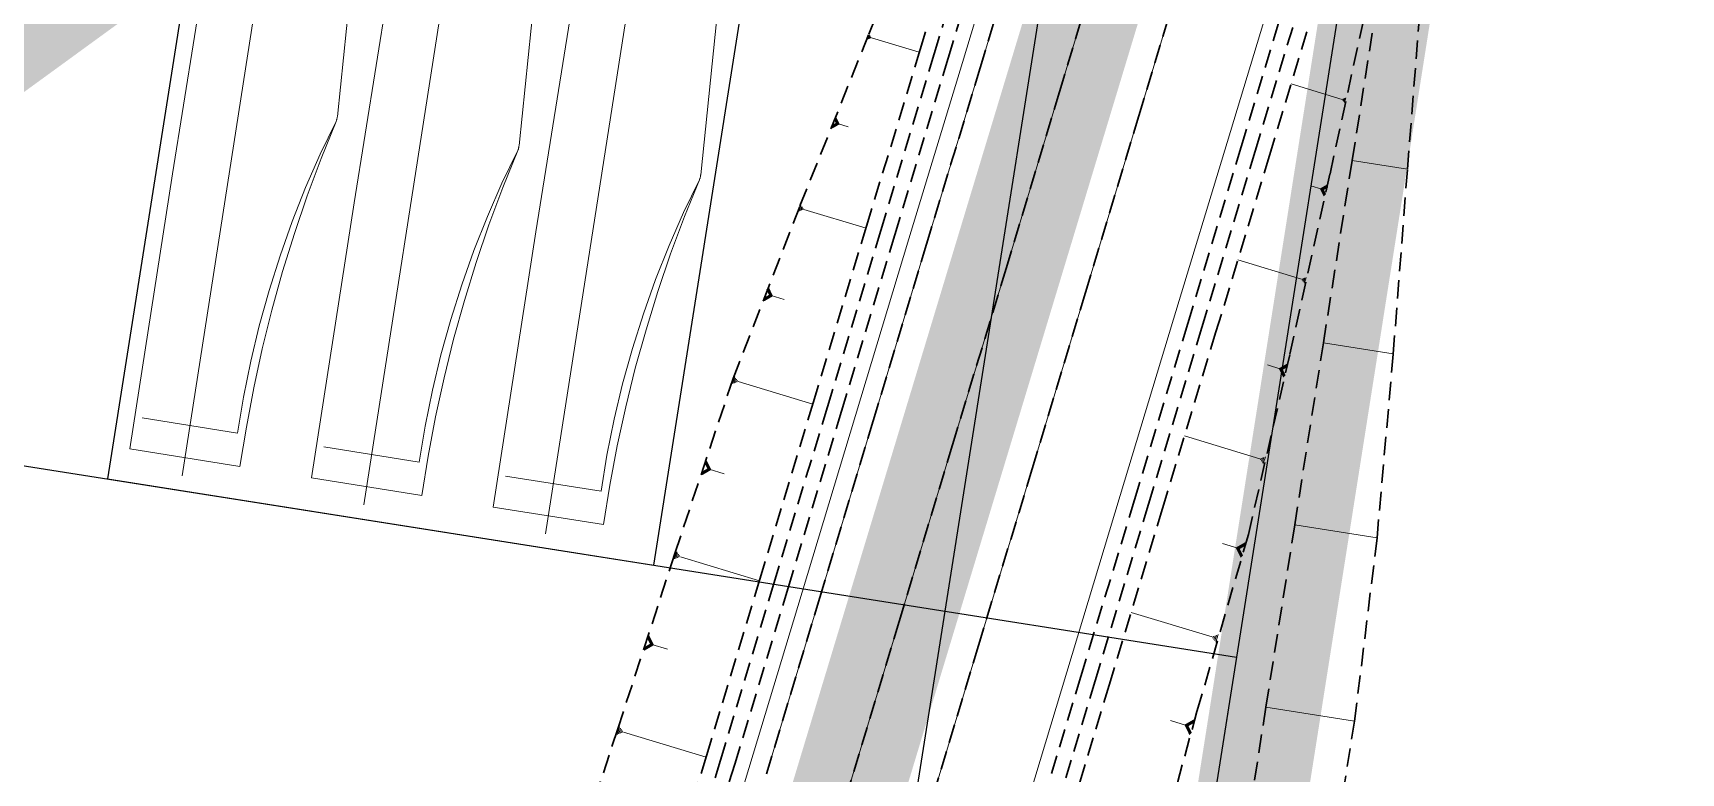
# Model space of a CAD drawing. Header units: metres. Extents: x 544752 to 548977, y 1840603 to 1844608.
# Drawn here: x 544994.06 to 545038.76, y 1843999.98 to 1844020.04 of the extents above; entities that cross this region are included whole.
import ezdxf

# ---------------------------------------------------------------- set-up
doc = ezdxf.new("R2010")
doc.units = ezdxf.units.M
doc.header["$MEASUREMENT"] = 0
doc.linetypes.add('ACAD_ISO02W100', pattern=[15, 12, -3])
doc.linetypes.add('Anordnung Grundriss$0$GESTRICHELT', pattern=[0.75, 0.5, -0.25])
doc.layers.add('C-ROAD', color=7, linetype='Continuous')
for name, color, linetype, lineweight in [('C-ROAD-CORR', 5, 'Continuous', 0), ('C-TOPO-FEAT', 94, 'Continuous', 5), ('Line5', 5, 'Continuous', 13), ('Line7', 7, 'Continuous', 20), ('Đường', 5, 'ACAD_ISO02W100', 5)]:
    doc.layers.add(name, color=color, linetype=linetype, lineweight=lineweight)

# ---------------------------------------------------------------- blocks, each defined once
blk = doc.blocks.new('TB')
at = {"layer": 'Defpoints', "color": 5, "linetype": 'Anordnung Grundriss$0$GESTRICHELT', "lineweight": 5, "ltscale": 0.2}
blk.add_circle((-0.4049538253086098, -1.769394799566726e-07), 105.7280000291212, dxfattribs=at)
blk = doc.blocks.new('FREFEWRFERWF')
at = {"layer": 'Line5', "color": 5}
for p, q in [((-1.66903406981146, -0.552696687169373), (-3.349565278273076, 70.4684576750733)), ((-12.75507202500012, -0.8150196010246873), (-14.43560326413717, 70.20613535726443)), ((-7.212053040915634, -0.6838581399060786), (-8.89258424937725, 70.33729622233659)), ((-14.24470699380618, 0.5722820931114256), (-11.33215312188258, 0.6412003692239523)), ((-8.701687991444487, 0.7034435314126313), (-5.789134148915764, 0.7723618131130934)), ((-3.158669020340312, 0.8346049841493368), (-0.2461151778115891, 0.9035232658497989)), ((-3.362343540065922, -0.07946397829800844), (-2.812244929373264e-06, 9.736698120832443e-05)), ((-14.44838150864234, -0.3417868870310485), (-11.08604075061157, -0.2622255384922028)), ((-8.905362511170097, -0.210625431034714), (-5.543021783349104, -0.1310640857554972))]:
    blk.add_line(p, q, dxfattribs=at)
at = {"layer": 'Line5', "color": 5, "flags": 128}
for points in [[(-13.97577600751538, 69.5929625662975), (-13.51127695024479, 61.83797155646607), (-13.08261348161614, 54.08091718330979), (-12.68979475862579, 46.32196505367756), (-12.33282916026656, 38.56128078699112), (-12.01172429847065, 30.79903006413952), (-11.72648704145104, 23.03537858603522), (-11.47712347662309, 15.27049208758399), (-11.26363891706569, 7.504536324646324), (-11.08603794220835, -0.2623229054734111)], [(-8.432757004280575, 69.72412343835458), (-7.968257946602535, 61.96913249930367), (-7.53959449013928, 54.21207819133997), (-7.146775769360829, 46.45312612131238), (-6.78981017426122, 38.69244191842154), (-6.468705312057864, 30.93019125238061), (-6.183468067261856, 23.16653984691948), (-5.934104503423441, 15.40165340481326), (-5.720619944797363, 7.635697712190449), (-5.543018971104175, -0.1311614527367055)], [(-2.8897380331764, 69.85528489109129), (-2.42523897549836, 62.10029395204037), (-1.996575519035105, 54.34323964407668), (-1.603756798256654, 46.58428757404909), (-1.246791203157045, 38.82360337115824), (-0.9256863409536891, 31.06135270511732), (-0.6404490961576812, 23.29770129965618), (-0.3910855323192663, 15.53281485754997), (-0.1776009736931883, 7.766859164927155), (0, 0)], [(-14.87426023866283, 69.04712659073994), (-14.9017317329417, 62.45136923948303), (-14.95250223134644, 55.85575008206069), (-15.02657110703876, 49.26035141386092), (-15.12393741810229, 42.66525555262342), (-15.24459997238591, 36.07054476439953), (-15.38855725055328, 29.47630136879161), (-15.55580746376654, 22.88260762346908), (-15.74634851206793, 16.28954582801089), (-15.96017803822178, 9.697198242414743)], [(-9.331241225474514, 69.17828746372834), (-9.358712720684707, 62.58253016741946), (-9.409483216586523, 55.98691107099876), (-9.48355208610883, 49.39151246007532), (-9.58091841021087, 42.79641664260998), (-9.701580953842495, 36.20170592423528), (-9.845538236608263, 29.60746257519349), (-10.01278844452463, 23.01376889226958), (-10.20332950324519, 16.42070714617148), (-10.41715902218129, 9.828359615057707)], [(-3.788222254370339, 69.30944891646504), (-3.815693749580532, 62.71369162015617), (-3.866464245482348, 56.11807252373546), (-3.940533115004655, 49.52267391281202), (-4.037899439106695, 42.92757809534669), (-4.15856198273832, 36.33286737697199), (-4.302519265504088, 29.7386240279302), (-4.469769473420456, 23.14493034500629), (-4.660310532141011, 16.55186859890819), (-4.87414005107712, 9.959521067794412)], [(-15.94217261654558, 9.554343368858099), (-15.94640903844265, 9.569845462217927), (-15.95009477197891, 9.5854876562953), (-15.95322519348701, 9.601250366307795), (-15.95579641411314, 9.61711389804259), (-15.95780519233085, 9.633058425504714), (-15.95924902893603, 9.649064000695944), (-15.96012612176128, 9.66511061321944), (-15.96043536160141, 9.681178212165833), (-15.96017637924524, 9.697246704716235)], [(-10.3991535991081, 9.685504743363708), (-10.4033900234499, 9.701006836723536), (-10.40707576210843, 9.716649029869586), (-10.4102061848389, 9.73241173895076), (-10.41277739533689, 9.748275270685554), (-10.41478617751272, 9.76421979861334), (-10.41623001662083, 9.780225373338908), (-10.41710711072665, 9.796271986328065), (-10.41741635435028, 9.812339585274458), (-10.41715736448532, 9.828408078290522)], [(-10.39915226155426, 9.685500192455947), (-10.10062532871962, 8.610758539754897), (-9.83477348118322, 7.527471520937979), (-9.601840451708995, 6.436632332857698), (-9.40203979780199, 5.339241044130176), (-9.235554690356366, 4.236303757410496), (-9.102537772385404, 3.128831678535789), (-9.003110999823548, 2.017840120475739), (-8.937365520687308, 0.9043476679362357), (-8.905361614655703, -0.2106248163618147)], [(-10.39915210526669, 9.685500795952976), (-10.05781412485521, 8.723544820211828), (-9.753803152067121, 7.749148481059819), (-9.487570907745976, 6.763759579509497), (-9.259512979828287, 5.768842266872525), (-9.069968217751011, 4.765874838922173), (-8.919218269060366, 3.75634756591171), (-8.807487115904223, 2.741760454140604), (-8.734940790920518, 1.723621033597738), (-8.701687070948537, 0.7034421167336404)], [(-4.856134628003929, 9.816666196100414), (-4.860371052345727, 9.832168289460242), (-4.864056791004259, 9.847810482606292), (-4.867187213734724, 9.863573191687465), (-4.869758424232714, 9.879436723422259), (-4.871767206408549, 9.895381251350045), (-4.873211045516655, 9.911386826075613), (-4.874088139622472, 9.927433439064771), (-4.874397383246105, 9.943501038011163), (-4.874138393381145, 9.959569531027228)], [(-4.856133290450089, 9.816661645192653), (-4.557606357615441, 8.741919992491603), (-4.291754510079045, 7.658632973674685), (-4.05882148060482, 6.567793785594404), (-3.859020826697815, 5.470402496866882), (-3.692535719252191, 4.367465210147202), (-3.559518801281229, 3.259993131272495), (-3.460092028719373, 2.149001573212445), (-3.394346549583133, 1.035509120672941), (-3.362342643551528, -0.0794633636251092)], [(-4.856133134162519, 9.816662248689681), (-4.514795153751038, 8.854706272948533), (-4.210784180962946, 7.880309933796525), (-3.944551936641801, 6.894921032246202), (-3.716494008724112, 5.900003719609231), (-3.526949246646836, 4.897036291658878), (-3.376199297956191, 3.887509018648416), (-3.264468144800048, 2.872921906877309), (-3.191921819816343, 1.854782486334443), (-3.158668099844363, 0.834603569470346)], [(-15.94217128161108, 9.554338827729225), (-15.64364434283925, 8.479597159195691), (-15.37779248919105, 7.396310129668564), (-15.14485945715569, 6.30547092622146), (-14.94505879015196, 5.208079637028277), (-14.77857369295089, 4.105142345651984), (-14.6455567717785, 2.997670247685164), (-14.54612999764504, 1.886678685899824), (-14.48038451845059, 0.7731862245127559), (-14.44838061218616, -0.3417862723581493)], [(-15.94217112398474, 9.554339420981705), (-15.60083313891664, 8.592383441980928), (-15.29682215570938, 7.617987094447017), (-15.03058990993304, 6.632598181255162), (-14.80253198416904, 5.637680852320045), (-14.61298722168431, 4.634713425301015), (-14.46223726955941, 3.625186139252037), (-14.35050612228224, 2.610599020496011), (-14.2779597871704, 1.592459599021822), (-14.24470606318209, 0.5722806677222252)]]:
    blk.add_lwpolyline(points, dxfattribs=at)
at = {"layer": 'Line7', "color": 7}
for p, q in [((-11.32252034853445, 9.734699061140418), (-11.32252203376265, 9.73477488849312)), ((-11.32229405437829, 9.73474230337888), (-11.32252203376265, 9.73477488849312)), ((-11.32252034853445, 9.734699061140418), (-11.32229395431932, 9.734742403496057)), ((-10.41385272104526, 9.756238238420337), (-10.41362453898182, 9.756205854937434)), ((-10.41362643585308, 9.75628148112446), (-10.41385262086987, 9.756238339468837)), ((-10.41362643585308, 9.75628148112446), (-10.41362453898182, 9.756205854937434)), ((-5.77950136718573, 9.865860433317721), (-5.779503061203286, 9.865936261136085)), ((-5.779275079315994, 9.865903666242957), (-5.779503061203286, 9.865936261136085)), ((-5.77950136718573, 9.865860433317721), (-5.779274980479386, 9.865903766825795)), ((-4.870833749941085, 9.887399691157043), (-4.870605567877647, 9.88736730767414)), ((-4.8706074647489, 9.887442933861166), (-4.8708336497657, 9.887399792205542)), ((-4.8706074647489, 9.887442933861166), (-4.870605567877647, 9.88736730767414)), ((-0.2364823960815556, 9.997021886054426), (-0.2364840900991112, 9.99709771387279)), ((-0.2362561082118191, 9.997065118979663), (-0.2364840900991112, 9.99709771387279)), ((-0.2364823960815556, 9.997021886054426), (-0.2362560093752109, 9.9970652195625)), ((-15.95687173848273, 9.625076865777373), (-15.95664354751352, 9.625044481828809)), ((-15.95664544182364, 9.625120108481497), (-15.95687163964612, 9.625076966360211)), ((-15.95664544182364, 9.625120108481497), (-15.95664354751352, 9.625044481828809))]:
    blk.add_line(p, q, dxfattribs=at)
blk = doc.blocks.new('RFEWF34RF')
blk.add_lwpolyline([(467558.3739784134, 1441381.465170017), (467628.3739784134, 1441381.465170017), (467628.3739784134, 1441366.465170017), (467558.3739784134, 1441366.465170017)], close=True)
at = {"xscale": 0.9, "yscale": 0.9714285714285716, "zscale": 0.9714285714285716, "rotation": 268.6444939923905}
blk.add_blockref('FREFEWRFERWF', (467559.2717663317, 1441366.934817435), dxfattribs=at)
blk = doc.blocks.new('GFERFERF')
blk.add_lwpolyline([(467513.3739784134, 1441358.465170017), (467628.3739784134, 1441358.465170017), (467628.3739784134, 1441366.465170017), (467513.3739784134, 1441366.465170017)], close=True)
blk = doc.blocks.new('VƯERFEWRFER')
blk.add_lwpolyline([(467558.3739784134, 1441403.465170017), (467513.3739784134, 1441403.465170017), (467513.3739784134, 1441358.465170017), (467558.3739784134, 1441358.465170017)], close=True)
blk = doc.blocks.new('fcwdăed')
at = {"xscale": -1, "rotation": 19.89216182940478}
for name, p in [('GFERFERF', (1396356.812540187, 242240.5363757809, -3.31594075425429)), ('VƯERFEWRFER', (1396369.401823998, 242205.7439925189, -3.31594075425429)), ('RFEWF34RF', (1396367.360318515, 242211.3860006156, -3.31594075425429))]:
    blk.add_blockref(name, p, dxfattribs=at)

msp = doc.modelspace()

# ---------------------------------------------------------------- linework, layer by layer
at = {"layer": 'C-ROAD', "color": 1, "linetype": 'ACAD_ISO02W100', "lineweight": 60, "ltscale": 0.1, "const_width": 3, "flags": 128}
for points in [[(545006.0383797718, 1843966.045641217), (545052.9736882804, 1844121.122648197)], [(545020.6735308893, 1843958.511735997), (545038.5985872451, 1844072.106156435)], [(544996.0812041152, 1844021.94163961), (544981.7529743221, 1844011.51905684)]]:
    msp.add_lwpolyline(points, dxfattribs=at)
at = {"layer": 'C-ROAD-CORR', "color": 160, "linetype": 'Continuous'}
for p, q in [((545016.7358752998, 1844019.990974567, 772.3658952648597), (545016.700018841, 1844019.872502728, 772.3658952648597)), ((545016.7511385488, 1844019.97018951, 772.3452654171534), (545016.7242462048, 1844019.881335631, 772.3452654171534)), ((545016.766401798, 1844019.949404454, 772.3246355694472), (545016.7484735686, 1844019.890168535, 772.3246355694472)), ((545016.781665047, 1844019.928619398, 772.304005721741), (545016.7727009325, 1844019.899001438, 772.304005721741)), ((545016.7969282962, 1844019.907834342, 772.2833758740347), (545018.0944057725, 1844019.515142306, 770.9277745918337)), ((545029.5641440495, 1844018.240068929, 772.3360386127704), (545028.1788827948, 1844018.659329435, 770.8887210541616)), ((545029.5804399684, 1844018.217877613, 772.3580642195675), (545029.5900105705, 1844018.249499443, 772.3580642195675)), ((545029.5967358871, 1844018.195686296, 772.3800898263646), (545029.6158770915, 1844018.258929956, 772.3800898263646)), ((545029.613031806, 1844018.17349498, 772.4021154331617), (545029.6417436125, 1844018.268360469, 772.4021154331617)), ((545029.6293277248, 1844018.151303663, 772.4241410399588), (545029.6676101334, 1844018.277790983, 772.4241410399588)), ((545015.8816914272, 1844017.582782625, 772.4373365281061), (545016.1694040608, 1844017.495704073, 772.136735074815)), ((545029.8367863902, 1844016.580992645, 771.0425055143344), (545031.3347699547, 1844016.344612726, 772.5590246290685)), ((545029.8367863902, 1844016.580992645, 771.0425055143344), (545031.3347699547, 1844016.344612726, 772.5590246290685)), ((545029.8367863902, 1844016.580992645, 771.0425055143344), (545031.3347699547, 1844016.344612726, 772.5590246290685)), ((545029.8367863902, 1844016.580992645, 771.0425055143344), (545031.3347699547, 1844016.344612726, 772.5590246290685)), ((545029.0159685209, 1844015.801979544, 772.4690888658903), (545028.7151742284, 1844015.893017366, 772.1548197274619)), ((545014.8877412484, 1844015.365449209, 772.697838457147), (545014.8411894692, 1844015.211639406, 772.697838457147)), ((545014.9075572432, 1844015.338464354, 772.6710551063337), (545014.8726434088, 1844015.223107002, 772.6710551063337)), ((545014.927373238, 1844015.311479499, 772.6442717555204), (545014.9040973486, 1844015.234574597, 772.6442717555204)), ((545014.9471892329, 1844015.284494644, 772.6174884047072), (545014.9355512882, 1844015.246042193, 772.6174884047072)), ((545014.9670052278, 1844015.257509788, 772.5907050538939), (545016.6514963065, 1844014.74768496, 770.8307529096717)), ((545028.4606502106, 1844013.365420215, 772.5948475904861), (545026.7347355026, 1844013.887782239, 770.7916161401786)), ((545028.5215600913, 1844013.282474881, 772.6771735458098), (545028.557332498, 1844013.400669007, 772.6771735458098)), ((545028.5418633848, 1844013.254826436, 772.7046155309176), (545028.5895599272, 1844013.412418604, 772.7046155309176)), ((545028.4809535042, 1844013.33777177, 772.622289575594), (545028.4928776397, 1844013.377169812, 772.622289575594)), ((545028.5012567977, 1844013.310123325, 772.6497315607019), (545028.5251050689, 1844013.388919409, 772.6497315607019)), ((545014.0755198508, 1844012.922920723, 772.7191260252739), (545014.4331916014, 1844012.814668479, 772.3454314580983)), ((545029.0574361138, 1844011.6421048, 770.942505514334), (545030.9513912816, 1844011.343241062, 772.8598958531736)), ((545029.0574361138, 1844011.6421048, 770.942505514334), (545030.9513912816, 1844011.343241062, 772.8598958531736)), ((545029.0574361138, 1844011.6421048, 770.942505514334), (545030.9513912816, 1844011.343241062, 772.8598958531736)), ((545029.0574361138, 1844011.6421048, 770.942505514334), (545030.9513912816, 1844011.343241062, 772.8598958531736)), ((545013.0907750768, 1844010.717181265, 772.974130882375), (545013.0349132984, 1844010.532610679, 772.974130882375)), ((545027.9022055784, 1844010.929550729, 772.7174094257575), (545027.5376221803, 1844011.039894839, 772.3364935863706)), ((545013.114554119, 1844010.684799645, 772.9419910665126), (545013.072657785, 1844010.546371706, 772.9419910665126)), ((545013.138333161, 1844010.652418026, 772.9098512506503), (545013.1104022717, 1844010.560132732, 772.9098512506503)), ((545013.1621122031, 1844010.620036406, 772.8777114347879), (545013.1481467584, 1844010.573893759, 772.8777114347879)), ((545013.1858912451, 1844010.587654786, 772.8455716189255), (545015.2072676393, 1844009.975868896, 770.733642524007)), ((545027.3296769714, 1844008.496788966, 772.8255693821245), (545025.2899506787, 1844009.114128601, 770.6944683583584)), ((545027.3536718778, 1844008.464113389, 772.8580009607474), (545027.3677640996, 1844008.510674915, 772.8580009607474)), ((545027.3776667841, 1844008.431437811, 772.8904325393703), (545027.4058512278, 1844008.524560863, 772.8904325393703)), ((545027.4016616906, 1844008.398762234, 772.9228641179932), (545027.4439383559, 1844008.538446811, 772.9228641179932)), ((545027.4256565969, 1844008.366086656, 772.9552956966161), (545027.4820254841, 1844008.55233276, 772.9552956966161)), ((545012.4013849517, 1844008.214067378, 772.8601799209845), (545012.8030587579, 1844008.092497557, 772.4405121141042)), ((545028.2780858375, 1844006.703216954, 770.8425055143337), (545030.5118102396, 1844006.350738059, 773.1038692790332)), ((545028.2780858375, 1844006.703216954, 770.8425055143337), (545030.5118102396, 1844006.350738059, 773.1038692790332)), ((545028.2780858375, 1844006.703216954, 770.8425055143337), (545030.5118102396, 1844006.350738059, 773.1038692790332)), ((545028.2780858375, 1844006.703216954, 770.8425055143337), (545030.5118102396, 1844006.350738059, 773.1038692790332)), ((545011.5162919473, 1844005.977682279, 773.0108068949688), (545011.4570883876, 1844005.782070251, 773.0108068949688)), ((545011.5414935069, 1844005.943363515, 772.976744400669), (545011.497090837, 1844005.796654495, 772.976744400669)), ((545011.5666950663, 1844005.909044752, 772.9426819063691), (545011.5370932865, 1844005.811238738, 772.9426819063691)), ((545011.5918966258, 1844005.874725988, 772.9086194120692), (545011.5770957359, 1844005.825822982, 772.9086194120692)), ((545011.6170981854, 1844005.840407225, 772.8745569177694), (545013.7593980107, 1844005.192022882, 770.6362873189518)), ((545026.7346880413, 1844006.069799798, 772.9105407171638), (545026.316494389, 1844006.196369484, 772.473613015812)), ((545026.0353269661, 1844003.669635625, 772.887755537194), (545023.8429562578, 1844004.333174324, 770.5971720025408)), ((545026.0611175488, 1844003.634514746, 772.9226141568308), (545026.0762643724, 1844003.684560738, 772.9226141568308)), ((545026.0869081316, 1844003.599393868, 772.9574727764676), (545026.1172017788, 1844003.699485851, 772.9574727764676)), ((545026.1126987144, 1844003.564272989, 772.9923313961044), (545026.1581391852, 1844003.714410965, 772.9923313961044)), ((545026.1384892971, 1844003.529152111, 773.0271900157412), (545026.1990765915, 1844003.729336079, 773.0271900157412)), ((545010.8458053375, 1844003.462441226, 772.8752428550986), (545011.2682395121, 1844003.334588112, 772.433884666408)), ((545025.3413744825, 1844001.26794811, 772.8705904469313), (545024.9125753287, 1844001.397727637, 772.4225821437047)), ((545027.4987355612, 1844001.764329109, 770.7425055143333), (545029.9031862498, 1844001.384909821, 773.176708075772)), ((545027.4987355612, 1844001.764329109, 770.7425055143333), (545029.9031862498, 1844001.384909821, 773.176708075772)), ((545027.4987355612, 1844001.764329109, 770.7425055143333), (545029.9031862498, 1844001.384909821, 773.176708075772)), ((545027.4987355612, 1844001.764329109, 770.7425055143333), (545029.9031862498, 1844001.384909821, 773.176708075772)), ((545009.9692008022, 1844001.227828084, 773.0182516912586), (545009.9073839298, 1844001.023581518, 773.0182516912586)), ((545009.9955147874, 1844001.191994451, 772.982685639581), (545009.9491521331, 1844001.038809527, 772.982685639581)), ((545010.0218287726, 1844001.156160818, 772.9471195879033), (545009.9909203363, 1844001.054037535, 772.9471195879033)), ((545010.0481427577, 1844001.120327185, 772.9115535362257), (545010.0326885397, 1844001.069265544, 772.9115535362257)), ((545010.074456743, 1844001.084493553, 772.8759874845481), (545012.3113201278, 1844000.407488785, 770.5389181108286))]:
    msp.add_line(p, q, dxfattribs=at)
at = {"layer": 'C-ROAD-CORR', "color": 5, "linetype": 'Anordnung Grundriss$0$GESTRICHELT', "lineweight": 30, "extrusion": (-0.6767883255745955, 0.2048354523295912, -0.7071067810697811), "const_width": 0.1, "elevation": 8313.59401288504}
msp.add_lwpolyline([(-1922832.723244389, 9406.153030135958), (-1922832.84899147, 9405.985367360332), (-1922832.974738552, 9406.153030135958)], dxfattribs=at)
at = {"layer": 'C-ROAD-CORR', "color": 5, "linetype": 'Anordnung Grundriss$0$GESTRICHELT', "lineweight": 30, "extrusion": (-0.6767883253139211, 0.2048354523155674, 0.7071067813233409), "const_width": 0.1, "elevation": 9396.754041803662}
msp.add_lwpolyline([(-1922835.080758405, -8304.142497207635), (-1922834.94929388, -8304.317783239765), (-1922834.817829357, -8304.14249720763)], dxfattribs=at)
at = {"layer": 'C-ROAD-CORR', "color": 5, "linetype": 'Anordnung Grundriss$0$GESTRICHELT', "lineweight": 30, "extrusion": (-0.6767883255128807, 0.2048354521388788, -0.7071067811840954), "const_width": 0.1, "elevation": 8313.662330407697}
msp.add_lwpolyline([(-1922827.709395329, 9406.66062929887), (-1922827.865718597, 9406.4521982763), (-1922828.022041862, 9406.660629298789)], dxfattribs=at)
at = {"layer": 'C-ROAD-CORR', "color": 5, "linetype": 'Anordnung Grundriss$0$GESTRICHELT', "lineweight": 30, "extrusion": (-0.6767883253174555, 0.2048354524681561, 0.7071067812757561), "const_width": 0.1, "elevation": 9396.685645964326}
msp.add_lwpolyline([(-1922830.122484527, -8303.68574916273), (-1922829.96314047, -8303.898207905877), (-1922829.803796412, -8303.685749162938)], dxfattribs=at)
at = {"layer": 'C-ROAD-CORR', "color": 5, "linetype": 'Anordnung Grundriss$0$GESTRICHELT', "lineweight": 30, "extrusion": (-0.6767883253284285, 0.2048354522187419, -0.7071067813375042), "const_width": 0.1, "elevation": 8313.731332771422}
msp.add_lwpolyline([(-1922822.698243468, 9406.954757768279), (-1922822.873798182, 9406.720684817154), (-1922823.049352895, 9406.954757768279)], dxfattribs=at)
at = {"layer": 'C-ROAD-CORR', "color": 5, "linetype": 'Anordnung Grundriss$0$GESTRICHELT', "lineweight": 30, "extrusion": (-0.676788325406462, 0.2048354521657086, 0.707106781278179), "const_width": 0.1, "elevation": 9396.616317143922}
msp.add_lwpolyline([(-1922825.156332655, -8303.31205046385), (-1922824.973557812, -8303.555750253849), (-1922824.790782969, -8303.31205046384)], dxfattribs=at)
at = {"layer": 'C-ROAD-CORR', "color": 5, "linetype": 'Anordnung Grundriss$0$GESTRICHELT', "lineweight": 30, "extrusion": (-0.6767883255055239, 0.2048354520863954, -0.7071067812063403), "const_width": 0.1, "elevation": 8313.799837833922}
msp.add_lwpolyline([(-1922817.6906594, 9407.056659726699), (-1922817.875287596, 9406.810488797804), (-1922818.059915793, 9407.05665972678)], dxfattribs=at)
at = {"layer": 'C-ROAD-CORR', "color": 5, "linetype": 'Anordnung Grundriss$0$GESTRICHELT', "lineweight": 30, "extrusion": (-0.676788325586033, 0.2048354523591534, 0.7071067810502704), "const_width": 0.1, "elevation": 9396.547715590974}
msp.add_lwpolyline([(-1922820.161385157, -8303.293761129278), (-1922819.973975095, -8303.543641210304), (-1922819.786565035, -8303.293761129447)], dxfattribs=at)
at = {"layer": 'C-ROAD-CORR', "color": 11, "linetype": 'Anordnung Grundriss$0$GESTRICHELT', "lineweight": 30}
for points in [[(545008.3592258207, 1843996.42183885, 773.0703876125151), (545009.9168351793, 1844001.174403526, 773.0536827848322), (545011.4669621094, 1844005.929232819, 773.0447955802174), (545013.0457786211, 1844010.675378979, 773.0059335711862), (545014.85979798, 1844015.350339097, 772.7213322045377), (545016.7268670414, 1844020.009243294, 772.3813046391089), (545018.5977322548, 1844024.666998556, 772.0373108633834), (545020.4731070618, 1844029.323388952, 771.6886054753744), (545022.2302051252, 1844034.015576761, 771.4634753385498), (545023.845876161, 1844038.750568601, 771.273986062346), (545026.0347435977, 1844043.312077921, 771.0871325888052), (545026.6482629705, 1844048.350379055, 770.602999255121)], [(545026.7193852848, 1843996.825441264, 770.642505514333), (545027.4987355612, 1844001.764329109, 770.7425055143333), (545028.2780858375, 1844006.703216955, 770.8425055143337), (545029.0574361138, 1844011.6421048, 770.942505514334), (545029.8367863902, 1844016.580992645, 771.0425055143344), (545030.6161366665, 1844021.51988049, 771.1425055143347), (545031.3954869428, 1844026.458768335, 771.242505514335), (545032.1748372192, 1844031.39765618, 771.3425055143354), (545032.9541874955, 1844036.336544025, 771.4425055143357), (545033.7335377719, 1844041.27543187, 771.5425055143361), (545034.5128880482, 1844046.214319716, 771.6425055143364)], [(545029.09645839, 1843996.450342125, 773.0489917312241), (545029.9031862498, 1844001.384909822, 773.176708075772), (545030.5118102396, 1844006.35073806, 773.1038692790332), (545030.9513912816, 1844011.343241062, 772.8598958531736), (545031.3347699547, 1844016.344612727, 772.5590246290685), (545031.7295062472, 1844021.344192174, 772.2696515597695), (545032.1565181544, 1844026.338678569, 772.0129534729708), (545032.7217516771, 1844031.311353768, 771.8961873097429), (545033.1615461657, 1844036.303823089, 771.6524299717403), (545033.985121766, 1844041.235732233, 771.3727075071408), (545035.4369654126, 1844046.068501472, 771.0188311208466)], [(545024.2984924224, 1843996.82167882, 773.0716472674228), (545025.628099228, 1844001.64325031, 773.0449180445534), (545027.0231345214, 1844006.445019339, 773.0865483452038), (545028.1479237032, 1844011.328580537, 772.8458261719142), (545029.2362376441, 1844016.22318126, 772.5669947563065), (545030.3059346542, 1844021.123416548, 772.2687124172187), (545031.4142959355, 1844026.011949783, 772.0108264136635), (545032.6812006234, 1844030.852498574, 771.9185861722697), (545033.8338748098, 1844035.72762015, 771.7069981832823), (545034.8972815174, 1844040.629759249, 771.402143751455), (545035.7247761926, 1844045.60329903, 771.0221560283497)]]:
    msp.add_polyline3d(points, dxfattribs=at)
at = {"layer": 'C-ROAD-CORR', "color": 5, "linetype": 'Anordnung Grundriss$0$GESTRICHELT', "lineweight": 30}
for points in [[(545013.9501312665, 1843999.953693894, 770.559704933401), (545015.3985366394, 1844004.739310038, 770.6570961620578), (545016.8469420122, 1844009.524926181, 770.7544873907145), (545018.295347385, 1844014.310542325, 770.8518786193713), (545019.7437527579, 1844019.096158469, 770.949269848028), (545021.1921581307, 1844023.881774613, 771.0466610766848), (545022.6405635036, 1844028.667390757, 771.1440523053416), (545024.0889688764, 1844033.4530069, 771.2414435339983), (545025.5373742492, 1844038.238623044, 771.3388347626551), (545026.9857796221, 1844043.024239188, 771.4362259913119), (545028.4341849949, 1844047.809855332, 771.5336172199686)], [(545018.2571857959, 1843998.650129058, 770.559704933401), (545019.7055911688, 1844003.435745202, 770.6570961620578), (545021.1539965416, 1844008.221361346, 770.7544873907145), (545022.6024019144, 1844013.00697749, 770.8518786193713), (545024.0508072873, 1844017.792593634, 770.949269848028), (545025.4992126601, 1844022.578209777, 771.0466610766848), (545026.947618033, 1844027.363825921, 771.1440523053416), (545028.3960234058, 1844032.149442065, 771.2414435339983), (545029.8444287786, 1844036.935058209, 771.3388347626551), (545031.2928341515, 1844041.720674353, 771.4362259913119), (545032.7412395243, 1844046.506290497, 771.5336172199686)]]:
    msp.add_polyline3d(points, dxfattribs=at)
at = {"layer": 'C-ROAD-CORR', "color": 160, "linetype": 'Anordnung Grundriss$0$GESTRICHELT', "lineweight": 30}
for points in [[(545013.9501312665, 1843999.953693894, 770.409704933401), (545015.3985366394, 1844004.739310038, 770.5070961620578), (545016.8469420122, 1844009.524926181, 770.6044873907146), (545018.295347385, 1844014.310542325, 770.7018786193713), (545019.7437527579, 1844019.096158469, 770.7992698480281), (545021.1921581307, 1844023.881774613, 770.8966610766848), (545022.6405635036, 1844028.667390757, 770.9940523053416), (545024.0889688764, 1844033.4530069, 771.0914435339984), (545025.5373742492, 1844038.238623044, 771.1888347626551), (545026.9857796221, 1844043.024239188, 771.2862259913119), (545028.4341849949, 1844047.809855332, 771.3836172199686)], [(545018.2571857959, 1843998.650129058, 770.409704933401), (545019.7055911688, 1844003.435745202, 770.5070961620578), (545021.1539965416, 1844008.221361346, 770.6044873907146), (545022.6024019144, 1844013.00697749, 770.7018786193713), (545024.0508072873, 1844017.792593634, 770.7992698480281), (545025.4992126601, 1844022.578209777, 770.8966610766848), (545026.947618033, 1844027.363825921, 770.9940523053416), (545028.3960234058, 1844032.149442065, 771.0914435339984), (545029.8444287786, 1844036.935058209, 771.1888347626551), (545031.2928341515, 1844041.720674353, 771.2862259913119), (545032.7412395243, 1844046.506290497, 771.3836172199686)]]:
    msp.add_polyline3d(points, dxfattribs=at)
at = {"layer": 'C-ROAD-CORR', "color": 150, "linetype": 'Anordnung Grundriss$0$GESTRICHELT', "lineweight": 30}
msp.add_polyline3d([(545016.1036585312, 1843999.301911476, 770.627204933401), (545017.5520639041, 1844004.08752762, 770.7245961620578), (545019.0004692769, 1844008.873143764, 770.8219873907145), (545020.4488746497, 1844013.658759908, 770.9193786193713), (545021.8972800226, 1844018.444376051, 771.016769848028), (545023.3456853954, 1844023.229992195, 771.1141610766848), (545024.7940907683, 1844028.015608339, 771.2115523053416), (545026.2424961411, 1844032.801224483, 771.3089435339983), (545027.6909015139, 1844037.586840627, 771.4063347626551), (545029.1393068868, 1844042.37245677, 771.5037259913119), (545030.5877122596, 1844047.158072914, 771.6011172199686)], dxfattribs=at)
msp.add_polyline3d([(545016.1036585312, 1843999.301911476, 770.627204933401), (545017.5520639041, 1844004.08752762, 770.7245961620578), (545019.0004692769, 1844008.873143764, 770.8219873907145), (545020.4488746497, 1844013.658759908, 770.9193786193713), (545021.8972800226, 1844018.444376051, 771.016769848028), (545023.3456853954, 1844023.229992195, 771.1141610766848), (545024.7940907683, 1844028.015608339, 771.2115523053416), (545026.2424961411, 1844032.801224483, 771.3089435339983), (545027.6909015139, 1844037.586840627, 771.4063347626551), (545029.1393068868, 1844042.37245677, 771.5037259913119), (545030.5877122596, 1844047.158072914, 771.6011172199686)], dxfattribs=at)
at = {"layer": 'C-ROAD-CORR', "color": 92, "linetype": 'Anordnung Grundriss$0$GESTRICHELT', "lineweight": 30}
for points in [[(545021.0328431594, 1843997.810053942, 770.059704933401), (545022.4812485323, 1844002.595670086, 770.1570961620578), (545023.9296539051, 1844007.38128623, 770.2544873907145), (545025.3780592779, 1844012.166902374, 770.3518786193713), (545026.8264646508, 1844016.952518517, 770.449269848028), (545028.2748700236, 1844021.738134661, 770.5466610766848), (545029.7232753965, 1844026.523750805, 770.6440523053416), (545031.1716807693, 1844031.309366949, 770.7414435339983), (545032.6200861421, 1844036.094983093, 770.8388347626551), (545034.068491515, 1844040.880599236, 770.9362259913119)], [(545021.4156924508, 1843997.694181512, 770.059704933401), (545022.8640978237, 1844002.479797656, 770.1570961620578), (545024.3125031965, 1844007.2654138, 770.2544873907145), (545025.7609085693, 1844012.051029944, 770.3518786193713), (545027.2093139422, 1844016.836646087, 770.449269848028), (545028.657719315, 1844021.622262231, 770.5466610766848), (545030.1061246879, 1844026.407878375, 770.6440523053416), (545031.5545300607, 1844031.193494519, 770.7414435339983), (545033.0029354335, 1844035.979110663, 770.8388347626551), (545034.4513408064, 1844040.764726806, 770.9362259913119)], [(545011.2574656963, 1843995.544663147, 770.0423137047443), (545012.7058710691, 1844000.330279291, 770.139704933401), (545014.154276442, 1844005.115895435, 770.2370961620578), (545015.6026818148, 1844009.901511578, 770.3344873907146), (545017.0510871876, 1844014.687127722, 770.4318786193713), (545018.4994925605, 1844019.472743866, 770.5292698480281), (545019.9478979333, 1844024.25836001, 770.6266610766849), (545021.3963033062, 1844029.043976153, 770.7240523053416), (545022.844708679, 1844033.829592297, 770.8214435339984), (545024.2931140518, 1844038.615208441, 770.9188347626551)], [(545011.6403149879, 1843995.428790717, 770.0423137047443), (545013.0887203607, 1844000.214406861, 770.139704933401), (545014.5371257336, 1844005.000023005, 770.2370961620578), (545015.9855311064, 1844009.785639149, 770.3344873907146), (545017.4339364792, 1844014.571255293, 770.4318786193713), (545018.8823418521, 1844019.356871436, 770.5292698480281), (545020.3307472249, 1844024.14248758, 770.6266610766849), (545021.7791525978, 1844028.928103724, 770.7240523053416), (545023.2275579706, 1844033.713719868, 770.8214435339984), (545024.6759633434, 1844038.499336011, 770.9188347626551)]]:
    msp.add_polyline3d(points, dxfattribs=at)
at = {"layer": 'C-ROAD-CORR', "color": 1, "linetype": 'Anordnung Grundriss$0$GESTRICHELT', "lineweight": 30}
for points in [[(545021.7985417424, 1843997.578309082, 770.459704933401), (545023.2469471153, 1844002.363925226, 770.5570961620577), (545024.6953524881, 1844007.14954137, 770.6544873907145), (545026.1437578609, 1844011.935157514, 770.7518786193713), (545027.5921632338, 1844016.720773658, 770.849269848028), (545029.0405686066, 1844021.506389801, 770.9466610766848), (545030.4889739795, 1844026.292005945, 771.0440523053416), (545031.9373793523, 1844031.077622089, 771.1414435339983), (545033.3857847251, 1844035.863238233, 771.2388347626551), (545034.834190098, 1844040.648854377, 771.3362259913118)], [(545024.2984924224, 1843996.82167882, 773.0716472674228), (545025.628099228, 1844001.64325031, 773.0449180445534), (545027.0231345214, 1844006.445019339, 773.0865483452038), (545028.1479237032, 1844011.328580537, 772.8458261719142), (545029.2362376441, 1844016.22318126, 772.5669947563065), (545030.3059346542, 1844021.123416548, 772.2687124172187), (545031.4142959355, 1844026.011949783, 772.0108264136635), (545032.6812006234, 1844030.852498574, 771.9185861722697), (545033.8338748098, 1844035.72762015, 771.7069981832823), (545034.8972815174, 1844040.629759249, 771.402143751455)], [(545010.8746164048, 1843995.660535577, 770.4423137047443), (545012.3230217776, 1844000.446151721, 770.539704933401), (545013.7714271505, 1844005.231767864, 770.6370961620578), (545015.2198325233, 1844010.017384008, 770.7344873907145), (545016.668237896, 1844014.803000152, 770.8318786193713), (545018.116643269, 1844019.588616296, 770.9292698480281), (545019.5650486418, 1844024.37423244, 771.0266610766848), (545021.0134540147, 1844029.159848583, 771.1240523053416), (545022.4618593875, 1844033.945464727, 771.2214435339984), (545023.9102647603, 1844038.731080871, 771.3188347626551)], [(545026.7193852848, 1843996.825441264, 770.642505514333), (545027.4987355612, 1844001.764329109, 770.7425055143333), (545028.2780858375, 1844006.703216955, 770.8425055143337), (545029.0574361138, 1844011.6421048, 770.942505514334), (545029.8367863902, 1844016.580992645, 771.0425055143344), (545030.6161366665, 1844021.51988049, 771.1425055143347), (545031.3954869428, 1844026.458768335, 771.242505514335), (545032.1748372192, 1844031.39765618, 771.3425055143354), (545032.9541874955, 1844036.336544025, 771.4425055143357)], [(545029.09645839, 1843996.450342125, 773.0489917312241), (545029.9031862498, 1844001.384909822, 773.176708075772), (545030.5118102396, 1844006.35073806, 773.1038692790332), (545030.9513912816, 1844011.343241062, 772.8598958531736), (545031.3347699547, 1844016.344612727, 772.5590246290685), (545031.7295062472, 1844021.344192174, 772.2696515597695), (545032.1565181544, 1844026.338678569, 772.0129534729708), (545032.7217516771, 1844031.311353768, 771.8961873097429), (545033.1615461657, 1844036.303823089, 771.6524299717403)], [(545008.3592258207, 1843996.42183885, 773.0703876125151), (545009.9168351793, 1844001.174403526, 773.0536827848322), (545011.4669621094, 1844005.929232819, 773.0447955802174), (545013.0457786211, 1844010.675378979, 773.0059335711862), (545014.85979798, 1844015.350339097, 772.7213322045377), (545016.7268670414, 1844020.009243294, 772.3813046391089), (545018.5977322548, 1844024.666998556, 772.0373108633834), (545020.4731070618, 1844029.323388952, 771.6886054753744), (545022.2302051252, 1844034.015576761, 771.4634753385498)]]:
    msp.add_polyline3d(points, dxfattribs=at)
at = {"layer": 'C-TOPO-FEAT', "color": 94, "linetype": 'Continuous', "lineweight": 0, "ltscale": 2}
for points in [[(545012.0231642793, 1843995.312918287, 770.4423137047443), (545013.4715696521, 1844000.098534431, 770.539704933401), (545014.919975025, 1844004.884150575, 770.6370961620578), (545016.3683803978, 1844009.669766719, 770.7344873907145), (545017.8167857706, 1844014.455382863, 770.8318786193713), (545019.2651911435, 1844019.240999006, 770.9292698480281), (545020.7135965163, 1844024.02661515, 771.0266610766848), (545022.1620018892, 1844028.812231294, 771.1240523053416), (545023.610407262, 1844033.597847438, 771.2214435339984), (545025.0588126348, 1844038.383463582, 771.3188347626551), (545026.5072180077, 1844043.169079725, 771.4162259913119), (545027.9556233805, 1844047.954695869, 771.5136172199686)], [(545013.9501312665, 1843999.953693894, 770.109704933401), (545015.3985366394, 1844004.739310038, 770.2070961620577), (545016.8469420122, 1844009.524926181, 770.3044873907145), (545018.295347385, 1844014.310542325, 770.4018786193712), (545019.7437527579, 1844019.096158469, 770.499269848028), (545021.1921581307, 1844023.881774613, 770.5966610766848), (545022.6405635036, 1844028.667390757, 770.6940523053415), (545024.0889688764, 1844033.4530069, 770.7914435339983), (545025.5373742492, 1844038.238623044, 770.888834762655), (545026.9857796221, 1844043.024239188, 770.9862259913118), (545028.4341849949, 1844047.809855332, 771.0836172199686)], [(545016.1036585312, 1843999.301911476, 770.477204933401), (545017.5520639041, 1844004.08752762, 770.5745961620578), (545019.0004692769, 1844008.873143764, 770.6719873907145), (545020.4488746497, 1844013.658759908, 770.7693786193713), (545021.8972800226, 1844018.444376051, 770.8667698480281), (545023.3456853954, 1844023.229992195, 770.9641610766848), (545024.7940907683, 1844028.015608339, 771.0615523053416), (545026.2424961411, 1844032.801224483, 771.1589435339984), (545027.6909015139, 1844037.586840627, 771.2563347626551), (545029.1393068868, 1844042.37245677, 771.3537259913119), (545030.5877122596, 1844047.158072914, 771.4511172199686)], [(545016.1036585312, 1843999.301911476, 770.477204933401), (545017.5520639041, 1844004.08752762, 770.5745961620578), (545019.0004692769, 1844008.873143764, 770.6719873907145), (545020.4488746497, 1844013.658759908, 770.7693786193713), (545021.8972800226, 1844018.444376051, 770.8667698480281), (545023.3456853954, 1844023.229992195, 770.9641610766848), (545024.7940907683, 1844028.015608339, 771.0615523053416), (545026.2424961411, 1844032.801224483, 771.1589435339984), (545027.6909015139, 1844037.586840627, 771.2563347626551), (545029.1393068868, 1844042.37245677, 771.3537259913119), (545030.5877122596, 1844047.158072914, 771.4511172199686)], [(545016.1036585312, 1843999.301911476, 770.177204933401), (545017.5520639041, 1844004.08752762, 770.2745961620577), (545019.0004692769, 1844008.873143764, 770.3719873907145), (545020.4488746497, 1844013.658759908, 770.4693786193712), (545021.8972800226, 1844018.444376051, 770.566769848028), (545023.3456853954, 1844023.229992195, 770.6641610766848), (545024.7940907683, 1844028.015608339, 770.7615523053415), (545026.2424961411, 1844032.801224483, 770.8589435339983), (545027.6909015139, 1844037.586840627, 770.956334762655), (545029.1393068868, 1844042.37245677, 771.0537259913118), (545030.5877122596, 1844047.158072914, 771.1511172199686)], [(545016.1036585312, 1843999.301911476, 770.177204933401), (545017.5520639041, 1844004.08752762, 770.2745961620577), (545019.0004692769, 1844008.873143764, 770.3719873907145), (545020.4488746497, 1844013.658759908, 770.4693786193712), (545021.8972800226, 1844018.444376051, 770.566769848028), (545023.3456853954, 1844023.229992195, 770.6641610766848), (545024.7940907683, 1844028.015608339, 770.7615523053415), (545026.2424961411, 1844032.801224483, 770.8589435339983), (545027.6909015139, 1844037.586840627, 770.956334762655), (545029.1393068868, 1844042.37245677, 771.0537259913118), (545030.5877122596, 1844047.158072914, 771.1511172199686)], [(545018.2571857959, 1843998.650129058, 770.109704933401), (545019.7055911688, 1844003.435745202, 770.2070961620577), (545021.1539965416, 1844008.221361346, 770.3044873907145), (545022.6024019144, 1844013.00697749, 770.4018786193712), (545024.0508072873, 1844017.792593634, 770.499269848028), (545025.4992126601, 1844022.578209777, 770.5966610766848), (545026.947618033, 1844027.363825921, 770.6940523053415), (545028.3960234058, 1844032.149442065, 770.7914435339983), (545029.8444287786, 1844036.935058209, 770.888834762655), (545031.2928341515, 1844041.720674353, 770.9862259913118), (545032.7412395243, 1844046.506290497, 771.0836172199686)], [(545020.6499938678, 1843997.925926372, 770.459704933401), (545022.0983992408, 1844002.711542516, 770.5570961620577), (545023.5468046136, 1844007.49715866, 770.6544873907145), (545024.9952099863, 1844012.282774803, 770.7518786193713), (545026.4436153593, 1844017.068390947, 770.849269848028), (545027.892020732, 1844021.854007091, 770.9466610766848), (545029.340426105, 1844026.639623235, 771.0440523053416), (545030.7888314778, 1844031.425239379, 771.1414435339983), (545032.2372368505, 1844036.210855522, 771.2388347626551), (545033.6856422235, 1844040.996471666, 771.3362259913118), (545035.1340475962, 1844045.78208781, 771.4336172199686)]]:
    msp.add_polyline3d(points, dxfattribs=at)

# ---------------------------------------------------------------- block references
at = {"rotation": 241.1405780896539}
msp.add_blockref('fcwdăed', (-489788.2617199812, 2946684.155989533, 1000002.315940754), dxfattribs=at)
at = {"layer": 'Đường', "rotation": 286.2264331696364}
msp.add_blockref('TB', (544987.8663385222, 1843974.496267125), dxfattribs=at)

doc.saveas('drawing.dxf')
